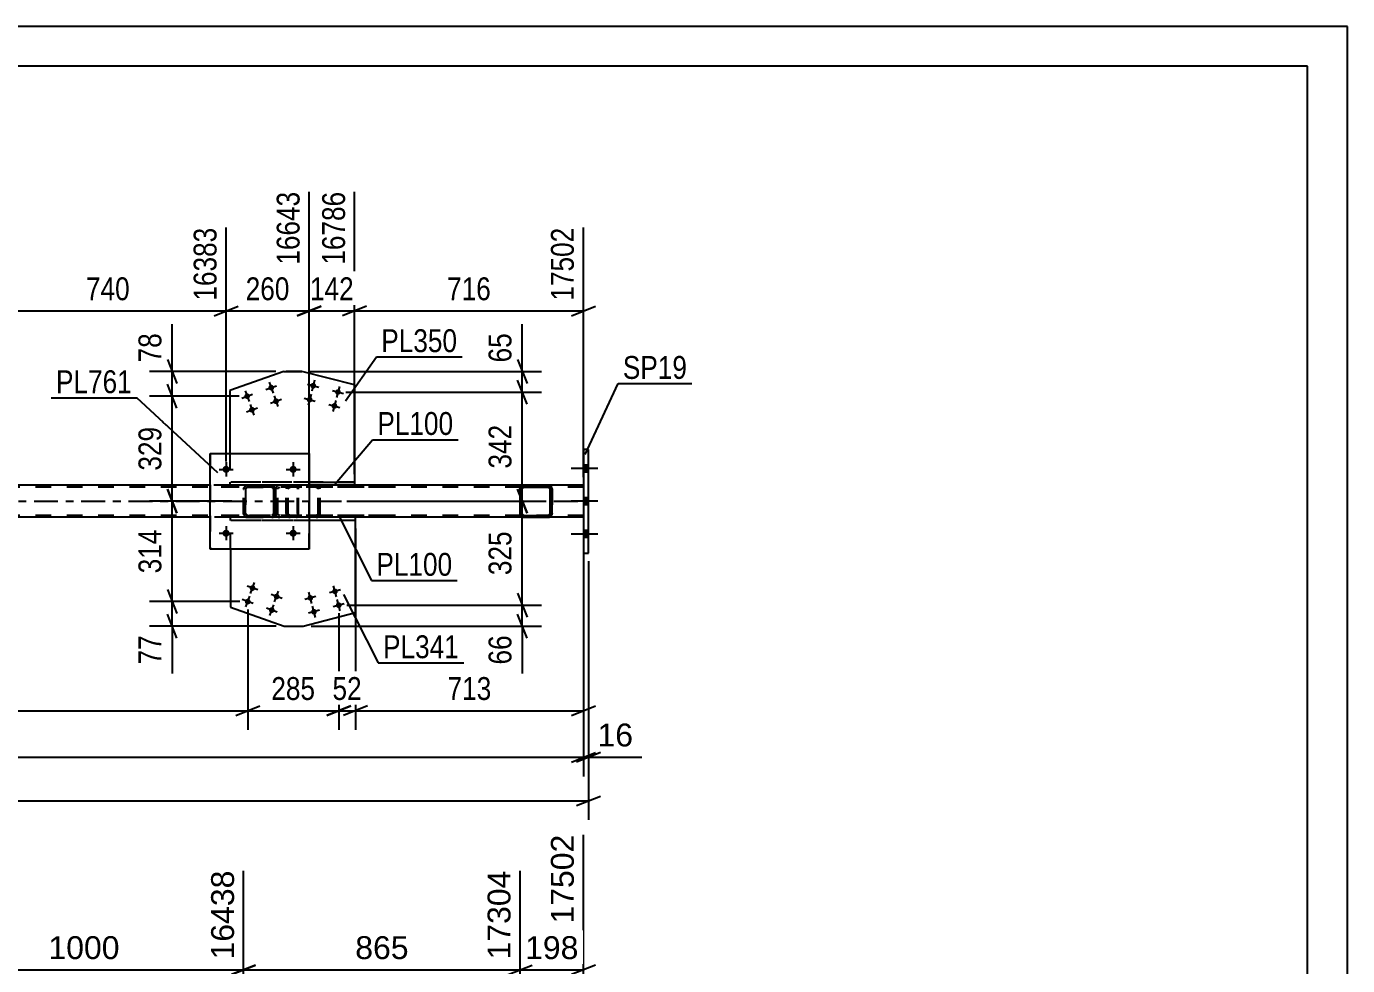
# Model space of a CAD drawing. Header units: millimetres. Extents: x -57 to 784, y -419 to 175.
# Drawn here: x 618.8 to 784.3, y 57.1 to 174.7 of the extents above; entities that cross this region are included whole.
import ezdxf

# ---------------------------------------------------------------- set-up
doc = ezdxf.new("R2010")
doc.units = ezdxf.units.MM
doc.linetypes.add('DXK_LINE_DOT2', pattern=[3.9198, 1.9599, -1.9599])
doc.linetypes.add('DXK_LINE_DOT3', pattern=[5.9187, 2.979, -0.9799, 0.9799, -0.9799])
doc.styles.add('Arial', font='ARIAL.TTF', dxfattribs={"height": 0.2})
doc.styles.add('Arial Narrow', font='ARIALN.TTF', dxfattribs={"height": 0.2})

# ---------------------------------------------------------------- blocks, each defined once
blk = doc.blocks.new('Unknown-122571493-1113')
at = {"color": 5, "linetype": 'Continuous'}
for p, q in [((784.26, 174.68), (-56.74, 174.68)), ((784.26, -419.32), (784.26, 174.68)), ((779.26, 169.68), (-51.74, 169.68)), ((779.26, -414.32), (779.26, 169.68))]:
    blk.add_line(p, q, dxfattribs=at)
blk = doc.blocks.new('Part-122571493-1581 - 1230')
at = {"color": 2, "linetype": 'Continuous'}
for p, q in [((680.64, 116.73), (680.67, 116.91)), ((680.68, 116.91), (680.64, 116.73)), ((680.64, 113.69), (680.64, 116.73)), ((680.64, 116.73), (680.64, 116.73)), ((680.64, 113.69), (680.64, 116.73)), ((680.88, 116.73), (680.9, 116.82)), ((680.88, 113.69), (680.88, 116.73)), ((680.9, 116.82), (680.95, 116.9)), ((680.93, 117.17), (681.12, 117.21)), ((681.12, 117.21), (680.94, 117.17)), ((680.95, 116.9), (681.03, 116.95)), ((681.03, 116.95), (681.12, 116.97)), ((681.12, 117.21), (684.16, 117.21)), ((681.12, 117.21), (681.12, 117.21)), ((681.12, 117.21), (684.16, 117.21)), ((681.12, 116.97), (684.16, 116.97)), ((684.16, 117.21), (684.16, 117.21)), ((684.16, 117.21), (684.16, 117.21)), ((684.34, 117.17), (684.16, 117.21)), ((684.16, 116.97), (684.25, 116.95)), ((684.25, 116.95), (684.33, 116.9)), ((684.33, 116.9), (684.25, 116.95)), ((684.33, 116.9), (684.38, 116.82)), ((684.38, 116.82), (684.33, 116.9)), ((684.38, 116.82), (684.4, 116.73)), ((684.4, 116.73), (684.38, 116.82)), ((684.4, 113.69), (684.4, 116.73)), ((684.4, 116.73), (684.4, 116.73)), ((684.64, 116.73), (684.6, 116.91)), ((684.64, 113.69), (684.64, 116.73)), ((680.64, 113.69), (680.64, 113.69)), ((680.67, 113.5), (680.64, 113.69)), ((680.64, 113.69), (680.68, 113.5)), ((680.9, 113.6), (680.88, 113.69)), ((680.95, 113.52), (680.9, 113.6)), ((680.93, 113.24), (680.94, 113.24)), ((680.94, 113.24), (680.93, 113.24)), ((680.94, 113.24), (681.12, 113.21)), ((681.03, 113.47), (680.95, 113.52)), ((681.12, 113.45), (681.03, 113.47)), ((681.12, 113.45), (684.16, 113.45)), ((681.12, 113.45), (684.16, 113.45)), ((681.12, 113.21), (684.16, 113.21)), ((684.25, 113.47), (684.16, 113.45)), ((684.16, 113.45), (684.25, 113.47)), ((684.16, 113.45), (684.16, 113.45)), ((684.16, 113.21), (684.34, 113.24)), ((684.33, 113.52), (684.25, 113.47)), ((684.25, 113.47), (684.33, 113.52)), ((684.38, 113.6), (684.33, 113.52)), ((684.33, 113.52), (684.38, 113.6)), ((684.4, 113.69), (684.38, 113.6)), ((684.39, 113.68), (684.38, 113.6)), ((684.4, 113.69), (684.4, 113.69)), ((684.6, 113.5), (684.64, 113.69))]:
    blk.add_line(p, q, dxfattribs=at)
at = {"color": 7, "linetype": 'DXK_LINE_DOT2'}
for p, q in [((680.89, 116.82), (680.88, 116.73)), ((680.88, 116.73), (680.88, 116.73)), ((680.88, 113.69), (680.88, 116.73)), ((680.95, 116.9), (680.89, 116.82)), ((681.02, 116.95), (680.95, 116.9)), ((681.12, 116.97), (681.02, 116.95)), ((681.12, 116.97), (681.12, 116.97)), ((684.16, 116.97), (681.12, 116.97)), ((684.16, 117.21), (684.34, 117.17)), ((684.16, 116.97), (684.16, 116.97)), ((684.16, 116.97), (684.16, 116.97)), ((684.25, 116.95), (684.25, 116.95)), ((684.4, 116.73), (684.4, 113.69)), ((684.6, 116.91), (684.64, 116.73)), ((684.64, 116.73), (684.64, 116.73)), ((684.64, 116.73), (684.64, 113.69)), ((680.64, 113.69), (680.64, 113.69)), ((680.88, 113.69), (680.88, 113.69)), ((680.88, 113.69), (680.89, 113.6)), ((680.89, 113.6), (680.95, 113.52)), ((681.12, 113.21), (680.94, 113.24)), ((680.95, 113.52), (681.02, 113.47)), ((681.02, 113.47), (681.03, 113.47)), ((681.12, 113.45), (681.12, 113.45)), ((681.12, 113.21), (681.12, 113.21)), ((681.12, 113.21), (684.16, 113.21)), ((684.34, 113.24), (684.16, 113.21)), ((684.16, 113.21), (684.16, 113.21)), ((684.4, 113.69), (684.39, 113.68)), ((684.64, 113.69), (684.6, 113.5)), ((684.64, 113.69), (684.64, 113.69))]:
    blk.add_line(p, q, dxfattribs=at)
at = {"color": 2, "linetype": 'Continuous'}
for centre, start, end in [((681.12, 116.73), 112.5006, 157.5006), ((681.12, 116.73), 112.5006, 157.5006), ((684.16, 116.73), 22.5006, 67.5006), ((681.12, 113.69), 202.5006, 247.5006), ((681.12, 113.69), 202.5006, 247.5006), ((684.16, 113.69), 292.5006, 337.5006)]:
    blk.add_arc(centre, 0.48, start, end, dxfattribs=at)
at = {"color": 7, "linetype": 'DXK_LINE_DOT2'}
for centre, start, end in [((684.16, 116.73), 22.5006, 67.5006), ((684.16, 113.69), 292.5006, 337.5006)]:
    blk.add_arc(centre, 0.48, start, end, dxfattribs=at)
blk = doc.blocks.new('Part-122571493-1327 - 1230')
at = {"color": 7, "linetype": 'DXK_LINE_DOT2'}
for p, q in [((651.4, 116.91), (651.36, 116.73)), ((651.36, 113.69), (651.36, 116.73)), ((651.61, 116.73), (651.63, 116.82)), ((651.61, 113.69), (651.61, 116.73)), ((651.63, 116.82), (651.69, 116.9)), ((651.87, 117.21), (651.67, 117.17)), ((651.69, 116.9), (651.77, 116.95)), ((651.77, 116.95), (651.87, 116.97)), ((663.64, 117.21), (651.87, 117.21)), ((663.64, 116.97), (651.87, 116.97)), ((655.3, 117.17), (655.1, 117.21)), ((655.1, 116.97), (655.2, 116.95)), ((655.2, 116.95), (655.28, 116.9)), ((655.28, 116.9), (655.34, 116.82)), ((655.34, 116.82), (655.36, 116.73)), ((655.36, 113.69), (655.36, 116.73)), ((655.61, 116.73), (655.58, 116.91)), ((655.61, 113.69), (655.61, 116.73)), ((651.36, 113.69), (651.4, 113.5)), ((651.63, 113.6), (651.61, 113.69)), ((651.69, 113.52), (651.63, 113.6)), ((651.67, 113.24), (651.87, 113.21)), ((651.77, 113.47), (651.69, 113.52)), ((651.87, 113.45), (651.77, 113.47)), ((663.64, 113.45), (651.87, 113.45)), ((663.64, 113.21), (651.87, 113.21)), ((655.2, 113.47), (655.1, 113.45)), ((655.1, 113.21), (655.3, 113.24)), ((655.28, 113.52), (655.2, 113.47)), ((655.34, 113.6), (655.28, 113.52)), ((655.36, 113.69), (655.34, 113.6)), ((655.58, 113.5), (655.61, 113.69))]:
    blk.add_line(p, q, dxfattribs=at)
for centre, start, end in [((651.85, 116.71), 110.7583, 155.68), ((655.12, 116.71), 24.32, 69.2417), ((651.85, 113.71), 204.32, 249.2417), ((655.12, 113.71), 290.7583, 335.68)]:
    blk.add_arc(centre, 0.496, start, end, dxfattribs=at)
blk = doc.blocks.new('Part-122571493-1321 - 1230')
at = {"color": 7, "linetype": 'DXK_LINE_DOT2'}
for p, q in [((652.63, 117.21), (643.23, 117.21)), ((652.63, 116.97), (643.23, 116.97)), ((650.08, 116.91), (650.04, 116.73)), ((650.04, 113.69), (650.04, 116.73)), ((650.29, 116.73), (650.31, 116.82)), ((650.29, 113.69), (650.29, 116.73)), ((650.31, 116.82), (650.37, 116.9)), ((650.54, 117.21), (650.35, 117.17)), ((650.37, 116.9), (650.45, 116.95)), ((650.45, 116.95), (650.54, 116.97)), ((651.36, 116.97), (651.36, 117.21)), ((652.74, 117.17), (652.63, 117.21)), ((652.63, 116.97), (652.69, 116.95)), ((652.69, 116.95), (652.73, 116.9)), ((652.73, 116.9), (652.76, 116.82)), ((652.83, 117.07), (652.74, 117.17)), ((652.76, 116.82), (652.77, 116.73)), ((652.77, 113.69), (652.77, 116.73)), ((652.88, 116.91), (652.83, 117.07)), ((652.91, 116.73), (652.88, 116.91)), ((652.91, 113.69), (652.91, 116.73)), ((652.63, 113.45), (643.23, 113.45)), ((652.63, 113.21), (643.23, 113.21)), ((650.04, 113.69), (650.08, 113.5)), ((650.31, 113.6), (650.29, 113.69)), ((650.37, 113.52), (650.31, 113.6)), ((650.35, 113.24), (650.54, 113.21)), ((650.45, 113.47), (650.37, 113.52)), ((650.54, 113.45), (650.45, 113.47)), ((651.36, 113.21), (651.36, 113.45)), ((652.69, 113.47), (652.63, 113.45)), ((652.63, 113.21), (652.74, 113.24)), ((652.73, 113.52), (652.69, 113.47)), ((652.76, 113.6), (652.73, 113.52)), ((652.74, 113.24), (652.83, 113.35)), ((652.77, 113.69), (652.76, 113.6)), ((652.83, 113.35), (652.88, 113.5)), ((652.88, 113.5), (652.91, 113.69))]:
    blk.add_line(p, q, dxfattribs=at)
for centre, start, end in [((650.53, 116.71), 111.1941, 156.1506), ((650.53, 113.7), 203.8494, 248.8059)]:
    blk.add_arc(centre, 0.492, start, end, dxfattribs=at)
blk = doc.blocks.new('Part-122571493-1315 - 1230')
at = {"color": 2, "linetype": 'Continuous'}
for p, q in [((689.21, 121.71), (688.57, 121.71)), ((688.57, 121.71), (688.57, 108.71)), ((689.21, 108.71), (689.21, 121.71)), ((688.57, 108.71), (689.21, 108.71))]:
    blk.add_line(p, q, dxfattribs=at)
blk = doc.blocks.new('Bolt-122571493-1252 - 1230')
at = {"linetype": 'Continuous'}
for points in [[(655.08, 129.59, -1), (654.38, 129.77, -1)], [(658.18, 128.8, -1), (657.49, 128.98, -1)], [(654.64, 127.85, -1), (653.94, 128.02, -1)], [(657.74, 127.06, -1), (657.04, 127.24, -1)]]:
    blk.add_hatch(color=1, dxfattribs=at).paths.add_polyline_path(points)
at = {"color": 1, "linetype": 'Continuous'}
for p, q in [((654.03, 129.86), (655.43, 129.5)), ((654.91, 130.38), (654.56, 128.98)), ((657.14, 129.07), (658.53, 128.72)), ((658.01, 129.59), (657.66, 128.19)), ((653.59, 128.11), (654.99, 127.76)), ((654.47, 128.63), (654.11, 127.24)), ((657.57, 127.85), (657.21, 126.45)), ((656.69, 127.32), (658.09, 126.97))]:
    blk.add_line(p, q, dxfattribs=at)
blk = doc.blocks.new('Bolt-122571493-1253 - 1230')
at = {"linetype": 'Continuous'}
for points in [[(649.82, 129.56, -1), (649.14, 129.32, -1)], [(646.8, 128.49, -1), (646.13, 128.25, -1)], [(650.42, 127.86, -1), (649.74, 127.62, -1)], [(647.41, 126.79, -1), (646.73, 126.55, -1)]]:
    blk.add_hatch(color=1, dxfattribs=at).paths.add_polyline_path(points)
at = {"color": 1, "linetype": 'Continuous'}
for p, q in [((646.22, 129.05), (646.71, 127.69)), ((648.8, 129.2), (650.16, 129.68)), ((649.24, 130.11), (649.72, 128.76)), ((645.79, 128.13), (647.14, 128.61)), ((649.4, 127.5), (650.76, 127.98)), ((649.84, 128.42), (650.32, 127.06)), ((646.39, 126.43), (647.74, 126.91)), ((646.83, 127.35), (647.31, 125.99))]:
    blk.add_line(p, q, dxfattribs=at)
blk = doc.blocks.new('Bolt-122571493-1254 - 1230')
at = {"linetype": 'Continuous'}
for points in [[(643.39, 119.21), (643.39, 119.3), (643.42, 119.39), (643.47, 119.47), (643.53, 119.53), (643.61, 119.59), (643.69, 119.63), (643.78, 119.65), (643.87, 119.65), (643.96, 119.63), (644.05, 119.59), (644.12, 119.53), (644.18, 119.47), (644.23, 119.39), (644.26, 119.3), (644.27, 119.21), (644.26, 119.12), (644.23, 119.03), (644.18, 118.95), (644.12, 118.88), (644.05, 118.83), (643.96, 118.79), (643.87, 118.77), (643.78, 118.77), (643.69, 118.79), (643.61, 118.83), (643.53, 118.88), (643.47, 118.95), (643.42, 119.03), (643.39, 119.12)], [(651.79, 119.21), (651.79, 119.3), (651.82, 119.39), (651.87, 119.47), (651.93, 119.53), (652.01, 119.59), (652.09, 119.63), (652.18, 119.65), (652.27, 119.65), (652.36, 119.63), (652.45, 119.59), (652.52, 119.53), (652.58, 119.47), (652.63, 119.39), (652.66, 119.3), (652.67, 119.21), (652.66, 119.12), (652.63, 119.03), (652.58, 118.95), (652.52, 118.88), (652.45, 118.83), (652.36, 118.79), (652.27, 118.77), (652.18, 118.77), (652.09, 118.79), (652.01, 118.83), (651.93, 118.88), (651.87, 118.95), (651.82, 119.03), (651.79, 119.12)]]:
    blk.add_hatch(color=1, dxfattribs=at).paths.add_polyline_path(points)
at = {"color": 1, "linetype": 'Continuous'}
for p, q in [((642.95, 119.21), (644.71, 119.21)), ((643.83, 120.09), (643.83, 118.33)), ((651.35, 119.21), (653.11, 119.21)), ((652.23, 120.09), (652.23, 118.33))]:
    blk.add_line(p, q, dxfattribs=at)
blk = doc.blocks.new('Bolt-122571493-1255 - 1230')
at = {"linetype": 'Continuous'}
for points in [[(643.39, 111.21), (643.39, 111.3), (643.42, 111.39), (643.47, 111.47), (643.53, 111.53), (643.61, 111.59), (643.69, 111.63), (643.78, 111.65), (643.87, 111.65), (643.96, 111.63), (644.05, 111.59), (644.12, 111.53), (644.18, 111.47), (644.23, 111.39), (644.26, 111.3), (644.27, 111.21), (644.26, 111.12), (644.23, 111.03), (644.18, 110.95), (644.12, 110.88), (644.05, 110.83), (643.96, 110.79), (643.87, 110.77), (643.78, 110.77), (643.69, 110.79), (643.61, 110.83), (643.53, 110.88), (643.47, 110.95), (643.42, 111.03), (643.39, 111.12)], [(651.79, 111.21), (651.79, 111.3), (651.82, 111.39), (651.87, 111.47), (651.93, 111.53), (652.01, 111.59), (652.09, 111.63), (652.18, 111.65), (652.27, 111.65), (652.36, 111.63), (652.45, 111.59), (652.52, 111.53), (652.58, 111.47), (652.63, 111.39), (652.66, 111.3), (652.67, 111.21), (652.66, 111.12), (652.63, 111.03), (652.58, 110.95), (652.52, 110.88), (652.45, 110.83), (652.36, 110.79), (652.27, 110.77), (652.18, 110.77), (652.09, 110.79), (652.01, 110.83), (651.93, 110.88), (651.87, 110.95), (651.82, 111.03), (651.79, 111.12)]]:
    blk.add_hatch(color=1, dxfattribs=at).paths.add_polyline_path(points)
at = {"color": 1, "linetype": 'Continuous'}
for p, q in [((642.95, 111.21), (644.71, 111.21)), ((643.83, 112.09), (643.83, 110.33)), ((651.35, 111.21), (653.11, 111.21)), ((652.23, 112.09), (652.23, 110.33))]:
    blk.add_line(p, q, dxfattribs=at)
blk = doc.blocks.new('Part-122571493-1390 - 1230')
at = {"color": 7, "linetype": 'DXK_LINE_DOT2'}
for p, q in [((644.37, 112.81), (644.37, 113.21)), ((654.23, 113.21), (644.37, 113.21)), ((654.23, 112.81), (644.37, 112.81))]:
    blk.add_line(p, q, dxfattribs=at)
at = {"color": 2, "linetype": 'Continuous'}
for p, q in [((660.03, 113.21), (654.23, 113.21)), ((660.03, 112.81), (654.23, 112.81)), ((660.03, 112.81), (660.03, 113.21))]:
    blk.add_line(p, q, dxfattribs=at)
blk = doc.blocks.new('Bolt-122571493-1284 - 1230')
at = {"linetype": 'Continuous'}
for points in [[(689.21, 118.87), (689.21, 119.75), (688.57, 119.75), (688.57, 118.87)], [(689.21, 118.87), (689.21, 119.75), (688.57, 119.75), (688.57, 118.87)], [(689.21, 118.87), (689.21, 119.75), (688.57, 119.75), (688.57, 118.87)], [(689.21, 114.77), (689.21, 115.65), (688.57, 115.65), (688.57, 114.77)], [(689.21, 114.77), (689.21, 115.65), (688.57, 115.65), (688.57, 114.77)], [(689.21, 110.67), (689.21, 111.55), (688.57, 111.55), (688.57, 110.67)], [(689.21, 110.67), (689.21, 111.55), (688.57, 111.55), (688.57, 110.67)], [(689.21, 110.67), (689.21, 111.55), (688.57, 111.55), (688.57, 110.67)]]:
    blk.add_hatch(color=1, dxfattribs=at).paths.add_polyline_path(points)
at = {"color": 1, "linetype": 'Continuous'}
for p, q in [((690.37, 119.31), (687.05, 119.31)), ((690.37, 119.31), (687.05, 119.31)), ((690.37, 119.31), (687.05, 119.31)), ((689.21, 119.75), (688.57, 119.75)), ((689.21, 119.75), (688.57, 119.75)), ((689.21, 119.75), (688.57, 119.75)), ((689.21, 118.87), (688.57, 118.87)), ((689.21, 118.87), (688.57, 118.87)), ((689.21, 118.87), (688.57, 118.87)), ((690.37, 115.21), (687.05, 115.21)), ((690.37, 115.21), (687.05, 115.21)), ((689.21, 115.65), (688.57, 115.65)), ((689.21, 115.65), (688.57, 115.65)), ((689.21, 114.77), (688.57, 114.77)), ((689.21, 114.77), (688.57, 114.77)), ((690.37, 111.11), (687.05, 111.11)), ((690.37, 111.11), (687.05, 111.11)), ((690.37, 111.11), (687.05, 111.11)), ((689.21, 111.55), (688.57, 111.55)), ((689.21, 111.55), (688.57, 111.55)), ((689.21, 111.55), (688.57, 111.55)), ((689.21, 110.67), (688.57, 110.67)), ((689.21, 110.67), (688.57, 110.67)), ((689.21, 110.67), (688.57, 110.67))]:
    blk.add_line(p, q, dxfattribs=at)
blk = doc.blocks.new('Part-122571493-1344 - 1230')
at = {"color": 2, "linetype": 'Continuous'}
for p, q in [((651.05, 131.48), (644.3, 129.08)), ((651.05, 131.48), (653.33, 131.48)), ((659.92, 129.81), (653.33, 131.48)), ((644.3, 129.08), (644.3, 121.21)), ((659.92, 129.81), (659.92, 117.61))]:
    blk.add_line(p, q, dxfattribs=at)
at = {"color": 7, "linetype": 'DXK_LINE_DOT2'}
for p, q in [((653.33, 131.48), (651.05, 131.48)), ((644.3, 121.21), (644.3, 117.61)), ((659.92, 117.61), (644.3, 117.61))]:
    blk.add_line(p, q, dxfattribs=at)
blk = doc.blocks.new('Part-122571493-1359 - 1230')
at = {"color": 7, "linetype": 'DXK_LINE_DOT2'}
for p, q in [((644.3, 117.61), (644.3, 117.21)), ((654.23, 117.61), (644.3, 117.61)), ((654.23, 117.21), (644.3, 117.21))]:
    blk.add_line(p, q, dxfattribs=at)
at = {"color": 2, "linetype": 'Continuous'}
for p, q in [((654.23, 117.61), (659.92, 117.61)), ((659.92, 117.61), (659.92, 117.21)), ((659.92, 117.21), (654.23, 117.21))]:
    blk.add_line(p, q, dxfattribs=at)
blk = doc.blocks.new('Part-122571493-1375 - 1230')
at = {"color": 7, "linetype": 'DXK_LINE_DOT2'}
for p in [(660.03, 112.81), (644.37, 109.21)]:
    blk.add_line(p, (644.37, 112.81), dxfattribs=at)
at = {"color": 2, "linetype": 'Continuous'}
for p, q in [((660.03, 101.3), (660.03, 112.81)), ((644.37, 109.21), (644.37, 101.94)), ((644.37, 101.94), (651.09, 99.56)), ((653.46, 99.56), (660.03, 101.3)), ((651.09, 99.56), (653.46, 99.56))]:
    blk.add_line(p, q, dxfattribs=at)
blk = doc.blocks.new('Bolt-122571493-1391 - 1230')
at = {"linetype": 'Continuous'}
for points in [[(657.12, 103.84, -1), (657.81, 104.02, -1)], [(654.03, 103.02, -1), (654.72, 103.2, -1)], [(654.49, 101.28, -1), (655.18, 101.46, -1)], [(657.58, 102.1, -1), (658.28, 102.29, -1)]]:
    blk.add_hatch(color=1, dxfattribs=at).paths.add_polyline_path(points)
at = {"color": 1, "linetype": 'Continuous'}
for p, q in [((657.65, 103.24), (657.28, 104.63)), ((655.07, 103.3), (653.68, 102.93)), ((654.56, 102.41), (654.19, 103.81)), ((658.16, 104.12), (656.77, 103.75)), ((658.11, 101.5), (657.74, 102.89)), ((655.53, 101.56), (654.14, 101.19)), ((655.02, 100.67), (654.65, 102.07)), ((658.62, 102.38), (657.23, 102.01))]:
    blk.add_line(p, q, dxfattribs=at)
blk = doc.blocks.new('Part-122571493-1517 - 1230')
at = {"color": 2, "linetype": 'Continuous'}
for p, q in [((641.83, 109.21), (641.83, 121.21)), ((641.83, 121.21), (641.83, 121.21)), ((641.83, 121.21), (654.23, 121.21)), ((654.23, 121.21), (654.23, 109.21)), ((641.83, 109.21), (641.83, 109.21)), ((654.23, 109.21), (641.83, 109.21))]:
    blk.add_line(p, q, dxfattribs=at)
at = {"color": 7, "linetype": 'DXK_LINE_DOT2'}
for p, q in [((641.83, 121.21), (641.83, 109.21)), ((641.83, 121.21), (641.83, 121.21)), ((654.23, 109.21), (654.23, 121.21)), ((641.83, 109.21), (641.83, 109.21))]:
    blk.add_line(p, q, dxfattribs=at)
blk = doc.blocks.new('Part-122571493-1518 - 1230')
at = {"color": 7, "linetype": 'DXK_LINE_DOT2'}
for p, q in [((646.02, 116.73), (646.06, 116.91)), ((646.02, 116.73), (646.03, 116.73)), ((646.02, 113.69), (646.02, 116.73)), ((646.06, 116.91), (646.03, 116.73)), ((646.03, 113.69), (646.03, 116.73)), ((646.28, 116.82), (646.26, 116.73)), ((646.27, 116.73), (646.26, 116.73)), ((646.26, 116.73), (646.26, 113.69)), ((646.27, 116.73), (646.28, 116.82)), ((646.27, 113.69), (646.27, 116.73)), ((646.28, 116.82), (646.34, 116.9)), ((646.33, 116.9), (646.28, 116.82)), ((646.32, 117.17), (646.5, 117.21)), ((646.51, 117.21), (646.32, 117.17)), ((646.41, 116.95), (646.33, 116.9)), ((646.34, 116.9), (646.41, 116.95)), ((646.41, 116.95), (646.51, 116.97)), ((646.5, 116.97), (646.41, 116.95)), ((646.51, 117.21), (646.5, 117.21)), ((646.5, 117.21), (649.54, 117.21)), ((646.5, 116.97), (646.51, 116.97)), ((649.54, 116.97), (646.5, 116.97)), ((646.51, 117.21), (649.55, 117.21)), ((646.51, 116.97), (649.55, 116.97)), ((649.54, 117.21), (649.55, 117.21)), ((649.54, 117.21), (649.72, 117.17)), ((649.55, 116.97), (649.54, 116.97)), ((649.63, 116.95), (649.54, 116.97)), ((649.73, 117.17), (649.55, 117.21)), ((649.55, 116.97), (649.64, 116.95)), ((649.63, 116.95), (649.64, 116.95)), ((649.71, 116.9), (649.63, 116.95)), ((649.64, 116.95), (649.71, 116.9)), ((649.71, 116.9), (649.77, 116.82)), ((649.76, 116.82), (649.71, 116.9)), ((649.78, 116.73), (649.76, 116.82)), ((649.77, 116.82), (649.79, 116.73)), ((649.79, 116.73), (649.78, 116.73)), ((649.78, 116.73), (649.78, 113.69)), ((649.79, 113.69), (649.79, 116.73)), ((649.98, 116.91), (650.02, 116.73)), ((650.03, 116.73), (649.99, 116.91)), ((650.03, 116.73), (650.02, 116.73)), ((650.02, 116.73), (650.02, 113.69)), ((650.03, 113.69), (650.03, 116.73)), ((646.03, 113.69), (646.02, 113.69)), ((646.06, 113.5), (646.02, 113.69)), ((646.03, 113.69), (646.06, 113.5)), ((646.26, 113.69), (646.27, 113.69)), ((646.26, 113.69), (646.28, 113.6)), ((646.28, 113.6), (646.27, 113.69)), ((646.34, 113.52), (646.28, 113.6)), ((646.28, 113.6), (646.33, 113.52)), ((646.32, 113.24), (646.32, 113.24)), ((646.5, 113.21), (646.32, 113.24)), ((646.32, 113.24), (646.51, 113.21)), ((646.33, 113.52), (646.41, 113.47)), ((646.41, 113.47), (646.34, 113.52)), ((646.51, 113.45), (646.41, 113.47)), ((646.41, 113.47), (646.5, 113.45)), ((646.51, 113.45), (646.5, 113.45)), ((646.5, 113.45), (649.54, 113.45)), ((646.51, 113.21), (646.5, 113.21)), ((646.5, 113.21), (649.54, 113.21)), ((646.51, 113.45), (649.55, 113.45)), ((646.51, 113.21), (649.55, 113.21)), ((649.54, 113.45), (649.63, 113.47)), ((649.54, 113.45), (649.55, 113.45)), ((649.72, 113.24), (649.54, 113.21)), ((649.54, 113.21), (649.55, 113.21)), ((649.64, 113.47), (649.55, 113.45)), ((649.55, 113.21), (649.73, 113.24)), ((649.63, 113.47), (649.71, 113.52)), ((649.71, 113.52), (649.64, 113.47)), ((649.77, 113.6), (649.71, 113.52)), ((649.71, 113.52), (649.76, 113.6)), ((649.76, 113.6), (649.78, 113.69)), ((649.79, 113.69), (649.77, 113.6)), ((649.78, 113.69), (649.79, 113.69)), ((650.02, 113.69), (649.98, 113.5)), ((649.99, 113.5), (650.03, 113.69)), ((650.02, 113.69), (650.03, 113.69))]:
    blk.add_line(p, q, dxfattribs=at)
at = {"color": 7, "linetype": 'DXK_LINE_DOT3'}
blk.add_line((648.03, 115.21), (648.02, 115.21), dxfattribs=at)
at = {"color": 7, "linetype": 'DXK_LINE_DOT2'}
for centre, start, end in [((646.5, 116.73), 112.5, 157.5), ((646.51, 116.73), 112.5, 157.5), ((649.54, 116.73), 22.5, 67.5), ((649.55, 116.73), 22.5, 67.5), ((646.5, 113.69), 202.5, 247.5), ((646.51, 113.69), 202.5, 247.5), ((649.54, 113.69), 292.5, 337.5), ((649.55, 113.69), 292.5, 337.5)]:
    blk.add_arc(centre, 0.48, start, end, dxfattribs=at)
blk = doc.blocks.new('Part-122571493-1578 - 1230')
at = {"color": 7, "linetype": 'DXK_LINE_DOT2'}
for p, q in [((688.57, 116.97), (33.83, 116.97)), ((659.92, 117.21), (641.83, 117.21)), ((688.57, 117.21), (688.57, 113.21)), ((688.57, 113.45), (33.83, 113.45)), ((660.03, 113.21), (641.83, 113.21)), ((684.17, 113.21), (681.12, 113.21))]:
    blk.add_line(p, q, dxfattribs=at)
at = {"color": 2, "linetype": 'Continuous'}
for p, q in [((641.83, 117.21), (614.23, 117.21)), ((688.57, 117.21), (659.92, 117.21)), ((641.83, 113.21), (614.23, 113.21)), ((681.12, 113.21), (660.03, 113.21)), ((688.57, 113.21), (684.17, 113.21))]:
    blk.add_line(p, q, dxfattribs=at)
at = {"color": 7, "linetype": 'DXK_LINE_DOT3'}
blk.add_line((33.83, 115.21), (688.57, 115.21), dxfattribs=at)
blk = doc.blocks.new('Bolt-122571493-1583 - 1230')
at = {"linetype": 'Continuous'}
for points in [[(646.8, 104.47, -1), (647.48, 104.23, -1)], [(646.2, 102.77, -1), (646.88, 102.53, -1)], [(649.82, 103.4, -1), (650.49, 103.16, -1)], [(649.21, 101.7, -1), (649.89, 101.46, -1)]]:
    blk.add_hatch(color=1, dxfattribs=at).paths.add_polyline_path(points)
at = {"color": 1, "linetype": 'Continuous'}
for p, q in [((647.82, 104.11), (646.46, 104.59)), ((646.9, 103.67), (647.38, 105.03)), ((647.22, 102.41), (645.86, 102.9)), ((646.3, 101.98), (646.78, 103.33)), ((650.83, 103.04), (649.48, 103.52)), ((649.91, 102.6), (650.4, 103.96)), ((650.23, 101.34), (648.87, 101.83)), ((649.31, 100.91), (649.79, 102.26))]:
    blk.add_line(p, q, dxfattribs=at)
blk = doc.blocks.new('StraightDimension-122571493-17797 - 2452')
at = {"color": 7, "linetype": 'Continuous'}
for p, q in [((688.57, 3), (688.57, 73.45)), ((680.64, 16.17), (680.64, 68.95)), ((679.14, 55.93), (682.14, 57.13)), ((680.64, 56.53), (688.57, 56.53)), ((690.07, 57.13), (687.07, 55.93))]:
    blk.add_line(p, q, dxfattribs=at)
at = {"color": 0}
blk.add_wipeout([(688.54, 57.28), (688.54, 61.48), (680.67, 61.48), (680.67, 57.28)], dxfattribs=at)
at = {"color": 3, "style": 'Arial'}
blk.add_text('198', height=2.865, dxfattribs=at).set_placement((681.27, 57.88))
at = {"color": 0, "linetype": 'Continuous'}
blk.add_wipeout([(687.97, 74.05), (683.77, 74.05), (683.77, 61.73), (687.97, 61.73)], dxfattribs=at)
at = {"color": 3, "linetype": 'Continuous', "style": 'Arial'}
blk.add_text('17502', height=2.865, rotation=90.0002, dxfattribs=at).set_placement((687.37, 62.33))
blk = doc.blocks.new('StraightDimension-122571493-17799 - 2452')
at = {"color": 7, "linetype": 'Continuous'}
for p, q in [((606.02, 16.31), (606.02, 68.95)), ((646.02, 15.16), (646.02, 68.95)), ((607.52, 57.13), (604.52, 55.93)), ((606.02, 56.53), (646.02, 56.53)), ((644.52, 55.93), (647.52, 57.13))]:
    blk.add_line(p, q, dxfattribs=at)
at = {"color": 0, "linetype": 'Continuous'}
blk.add_wipeout([(645.42, 69.55), (641.22, 69.55), (641.22, 57.23), (645.42, 57.23)], dxfattribs=at)
at = {"color": 0}
blk.add_wipeout([(631.07, 57.28), (631.07, 61.48), (620.98, 61.48), (620.98, 57.28)], dxfattribs=at)
at = {"color": 3, "linetype": 'Continuous', "style": 'Arial'}
blk.add_text('16438', height=2.865, rotation=90.0002, dxfattribs=at).set_placement((644.82, 57.83))
at = {"color": 3, "style": 'Arial'}
blk.add_text('1000', height=2.865, dxfattribs=at).set_placement((621.58, 57.88))
blk = doc.blocks.new('StraightDimension-122571493-17798 - 2452')
at = {"color": 7, "linetype": 'Continuous'}
for p, q in [((646.02, 15.16), (646.02, 68.95)), ((680.64, 16.17), (680.64, 68.95)), ((647.52, 57.13), (644.52, 55.93)), ((646.02, 56.53), (680.64, 56.53)), ((679.14, 55.93), (682.14, 57.13))]:
    blk.add_line(p, q, dxfattribs=at)
at = {"color": 0, "linetype": 'Continuous'}
blk.add_wipeout([(680.04, 69.55), (675.84, 69.55), (675.84, 57.23), (680.04, 57.23)], dxfattribs=at)
at = {"color": 0}
blk.add_wipeout([(667.27, 57.28), (667.27, 61.48), (659.4, 61.48), (659.4, 57.28)], dxfattribs=at)
at = {"color": 3, "linetype": 'Continuous', "style": 'Arial'}
blk.add_text('17304', height=2.865, rotation=90.0002, dxfattribs=at).set_placement((679.44, 57.83))
at = {"color": 3, "style": 'Arial'}
blk.add_text('865', height=2.865, dxfattribs=at).set_placement((660, 57.88))
blk = doc.blocks.new('StraightDimension-122571493-24759 - 1230')
at = {"color": 7, "linetype": 'Continuous'}
for p, q in [((660.03, 111.81), (660.03, 86.58)), ((688.57, 112.21), (688.57, 86.58)), ((661.53, 89.58), (658.53, 88.38)), ((687.07, 88.38), (690.07, 89.58)), ((660.03, 88.98), (688.57, 88.98))]:
    blk.add_line(p, q, dxfattribs=at)
at = {"color": 0}
blk.add_wipeout([(677.64, 89.73), (677.64, 93.93), (670.96, 93.93), (670.96, 89.73)], dxfattribs=at)
at = {"color": 3, "style": 'Arial Narrow'}
blk.add_text('713', height=2.863, dxfattribs=at).set_placement((671.56, 90.33))
blk = doc.blocks.new('StraightDimension-122571493-24761 - 1230')
at = {"color": 7, "linetype": 'Continuous'}
for p, q in [((646.54, 101.65), (646.54, 86.58)), ((657.93, 101.19), (657.93, 86.58)), ((645.04, 88.38), (648.04, 89.58)), ((659.43, 89.58), (656.43, 88.38)), ((646.54, 88.98), (657.93, 88.98))]:
    blk.add_line(p, q, dxfattribs=at)
at = {"color": 0}
blk.add_wipeout([(655.57, 89.73), (655.57, 93.93), (648.89, 93.93), (648.89, 89.73)], dxfattribs=at)
at = {"color": 3, "style": 'Arial Narrow'}
blk.add_text('285', height=2.863, dxfattribs=at).set_placement((649.49, 90.33))
blk = doc.blocks.new('StraightDimension-122571493-1738 - 1230')
at = {"color": 7, "linetype": 'Continuous'}
for p, q in [((688.57, 107.71), (688.57, 80.76)), ((0, 83.16), (688.57, 83.16)), ((687.07, 82.56), (690.07, 83.76))]:
    blk.add_line(p, q, dxfattribs=at)
blk = doc.blocks.new('StraightDimension-122571493-2438 - 1230')
at = {"color": 7, "linetype": 'Continuous'}
for p, q in [((689.21, 107.71), (689.21, 75.3)), ((687.71, 77.1), (690.71, 78.3)), ((-0.64, 77.7), (689.21, 77.7))]:
    blk.add_line(p, q, dxfattribs=at)
blk = doc.blocks.new('StraightDimension-122571493-25001 - 1230')
at = {"color": 7, "linetype": 'Continuous'}
for p, q in [((680.31, 132.98), (681.51, 129.98)), ((654.33, 131.48), (683.31, 131.48)), ((680.91, 128.89), (680.91, 131.48)), ((681.51, 127.39), (680.31, 130.39)), ((658.83, 128.89), (683.31, 128.89))]:
    blk.add_line(p, q, dxfattribs=at)
at = {"color": 0}
blk.add_wipeout([(680.16, 136.86), (675.96, 136.86), (675.96, 132), (680.16, 132)], dxfattribs=at)
at = {"color": 7, "linetype": 'Continuous'}
blk.add_line((680.91, 131.48), (680.91, 137.39), dxfattribs=at)
blk.add_line((680.91, 131.48), (680.91, 137.39), dxfattribs=at)
at = {"color": 3, "style": 'Arial Narrow'}
blk.add_text('65', height=2.863, rotation=90.0002, dxfattribs=at).set_placement((679.56, 132.6))
blk = doc.blocks.new('StraightDimension-122571493-1748 - 1230')
at = {"color": 7, "linetype": 'Continuous'}
for p, q in [((688.57, 107.71), (688.57, 80.76)), ((689.21, 107.71), (689.21, 80.76)), ((687.07, 82.56), (690.07, 83.76)), ((690.71, 83.76), (687.71, 82.56)), ((688.57, 83.16), (689.21, 83.16))]:
    blk.add_line(p, q, dxfattribs=at)
at = {"color": 0}
blk.add_wipeout([(695.38, 83.91), (695.38, 88.11), (689.73, 88.11), (689.73, 83.91)], dxfattribs=at)
at = {"color": 7, "linetype": 'Continuous'}
blk.add_line((689.21, 83.16), (695.9, 83.16), dxfattribs=at)
blk.add_line((689.21, 83.16), (695.9, 83.16), dxfattribs=at)
at = {"color": 3, "style": 'Arial'}
blk.add_text('16', height=2.865, dxfattribs=at).set_placement((690.33, 84.51))
blk = doc.blocks.new('StraightDimension-122571493-23736 - 1230')
at = {"color": 7, "linetype": 'Continuous'}
for p, q in [((659.92, 118.61), (659.92, 153.98)), ((688.57, 118.21), (688.57, 149.48)), ((661.42, 139.64), (658.42, 138.44)), ((659.92, 139.04), (688.57, 139.04)), ((687.07, 138.44), (690.07, 139.64))]:
    blk.add_line(p, q, dxfattribs=at)
at = {"color": 0, "linetype": 'Continuous'}
blk.add_wipeout([(687.97, 150.08), (683.77, 150.08), (683.77, 139.74), (687.97, 139.74)], dxfattribs=at)
at = {"color": 0}
blk.add_wipeout([(677.59, 139.79), (677.59, 143.99), (670.9, 143.99), (670.9, 139.79)], dxfattribs=at)
at = {"color": 3, "linetype": 'Continuous', "style": 'Arial Narrow'}
blk.add_text('17502', height=2.863, rotation=90.0002, dxfattribs=at).set_placement((687.37, 140.34))
at = {"color": 3, "style": 'Arial Narrow'}
blk.add_text('716', height=2.863, dxfattribs=at).set_placement((671.5, 140.39))
blk = doc.blocks.new('StraightDimension-122571493-23737 - 1230')
at = {"color": 7, "linetype": 'Continuous'}
for p, q in [((654.23, 118.21), (654.23, 153.98)), ((659.92, 118.61), (659.92, 153.98)), ((652.73, 138.44), (655.73, 139.64)), ((654.23, 139.04), (659.92, 139.04)), ((661.42, 139.64), (658.42, 138.44))]:
    blk.add_line(p, q, dxfattribs=at)
at = {"color": 0}
blk.add_wipeout([(660.42, 139.79), (660.42, 143.99), (653.73, 143.99), (653.73, 139.79)], dxfattribs=at)
at = {"color": 3, "style": 'Arial Narrow'}
blk.add_text('142', height=2.863, dxfattribs=at).set_placement((654.33, 140.39))
at = {"color": 0, "linetype": 'Continuous'}
blk.add_wipeout([(659.32, 154.58), (655.12, 154.58), (655.12, 144.24), (659.32, 144.24)], dxfattribs=at)
at = {"color": 3, "linetype": 'Continuous', "style": 'Arial Narrow'}
blk.add_text('16786', height=2.863, rotation=90.0002, dxfattribs=at).set_placement((658.72, 144.84))
blk = doc.blocks.new('StraightDimension-122571493-23738 - 1230')
at = {"color": 7, "linetype": 'Continuous'}
for p, q in [((654.23, 118.21), (654.23, 153.98)), ((643.83, 120.21), (643.83, 149.48)), ((642.33, 138.44), (645.33, 139.64)), ((643.83, 139.04), (654.23, 139.04)), ((655.73, 139.64), (652.73, 138.44))]:
    blk.add_line(p, q, dxfattribs=at)
at = {"color": 0}
blk.add_wipeout([(652.37, 139.79), (652.37, 143.99), (645.68, 143.99), (645.68, 139.79)], dxfattribs=at)
at = {"color": 3, "style": 'Arial Narrow'}
blk.add_text('260', height=2.863, dxfattribs=at).set_placement((646.28, 140.39))
at = {"color": 0, "linetype": 'Continuous'}
blk.add_wipeout([(653.63, 154.58), (649.43, 154.58), (649.43, 144.24), (653.63, 144.24)], dxfattribs=at)
at = {"color": 3, "linetype": 'Continuous', "style": 'Arial Narrow'}
blk.add_text('16643', height=2.863, rotation=90.0002, dxfattribs=at).set_placement((653.03, 144.84))
blk = doc.blocks.new('StraightDimension-122571493-23739 - 1230')
at = {"color": 7, "linetype": 'Continuous'}
for p, q in [((614.23, 118.21), (614.23, 153.98)), ((643.83, 120.21), (643.83, 149.48)), ((615.73, 139.64), (612.73, 138.44)), ((614.23, 139.04), (643.83, 139.04)), ((642.33, 138.44), (645.33, 139.64))]:
    blk.add_line(p, q, dxfattribs=at)
at = {"color": 0, "linetype": 'Continuous'}
blk.add_wipeout([(643.23, 150.08), (639.03, 150.08), (639.03, 139.74), (643.23, 139.74)], dxfattribs=at)
at = {"color": 0}
blk.add_wipeout([(632.37, 139.79), (632.37, 143.99), (625.68, 143.99), (625.68, 139.79)], dxfattribs=at)
at = {"color": 3, "linetype": 'Continuous', "style": 'Arial Narrow'}
blk.add_text('16383', height=2.863, rotation=90.0002, dxfattribs=at).set_placement((642.63, 140.34))
at = {"color": 3, "style": 'Arial Narrow'}
blk.add_text('740', height=2.863, dxfattribs=at).set_placement((626.28, 140.39))
blk = doc.blocks.new('StraightDimension-122571493-24760 - 1230')
at = {"color": 7, "linetype": 'Continuous'}
for p, q in [((660.03, 111.81), (660.03, 86.58)), ((657.93, 101.19), (657.93, 86.58)), ((656.43, 88.38), (659.43, 89.58)), ((661.53, 89.58), (658.53, 88.38)), ((657.93, 88.98), (660.03, 88.98))]:
    blk.add_line(p, q, dxfattribs=at)
at = {"color": 0}
blk.add_wipeout([(661.41, 89.73), (661.41, 93.93), (656.55, 93.93), (656.55, 89.73)], dxfattribs=at)
at = {"color": 3, "style": 'Arial Narrow'}
blk.add_text('52', height=2.863, dxfattribs=at).set_placement((657.15, 90.33))
blk = doc.blocks.new('StraightDimension-122571493-24762 - 1230')
at = {"color": 7, "linetype": 'Continuous'}
for p, q in [((573.72, 111.81), (573.72, 86.58)), ((646.54, 101.65), (646.54, 86.58)), ((575.22, 89.58), (572.22, 88.38)), ((645.04, 88.38), (648.04, 89.58)), ((573.72, 88.98), (646.54, 88.98))]:
    blk.add_line(p, q, dxfattribs=at)
at = {"color": 0}
blk.add_wipeout([(614.38, 89.73), (614.38, 93.93), (605.87, 93.93), (605.87, 89.73)], dxfattribs=at)
at = {"color": 3, "style": 'Arial Narrow'}
blk.add_text('1820', height=2.863, dxfattribs=at).set_placement((606.47, 90.33))
blk = doc.blocks.new('StraightDimension-122571493-24927 - 1230')
at = {"color": 7, "linetype": 'Continuous'}
for p, q in [((636.47, 132.98), (637.67, 129.98)), ((650.05, 131.48), (634.22, 131.48)), ((637.07, 128.37), (637.07, 131.48)), ((637.67, 126.87), (636.47, 129.87)), ((645.46, 128.37), (634.22, 128.37))]:
    blk.add_line(p, q, dxfattribs=at)
at = {"color": 0}
blk.add_wipeout([(636.32, 136.86), (632.12, 136.86), (632.12, 132), (636.32, 132)], dxfattribs=at)
at = {"color": 7, "linetype": 'Continuous'}
blk.add_line((637.07, 131.48), (637.07, 137.39), dxfattribs=at)
blk.add_line((637.07, 131.48), (637.07, 137.39), dxfattribs=at)
at = {"color": 3, "style": 'Arial Narrow'}
blk.add_text('78', height=2.863, rotation=90.0002, dxfattribs=at).set_placement((635.72, 132.6))
blk = doc.blocks.new('StraightDimension-122571493-24928 - 1230')
at = {"color": 7, "linetype": 'Continuous'}
for p, q in [((637.67, 126.87), (636.47, 129.87)), ((645.46, 128.37), (634.22, 128.37)), ((637.07, 115.21), (637.07, 128.37)), ((636.47, 116.71), (637.67, 113.71)), ((644.55, 115.21), (634.22, 115.21))]:
    blk.add_line(p, q, dxfattribs=at)
at = {"color": 0}
blk.add_wipeout([(636.32, 125.13), (632.12, 125.13), (632.12, 118.45), (636.32, 118.45)], dxfattribs=at)
at = {"color": 3, "style": 'Arial Narrow'}
blk.add_text('329', height=2.863, rotation=90.0002, dxfattribs=at).set_placement((635.72, 119.05))
blk = doc.blocks.new('StraightDimension-122571493-24929 - 1230')
at = {"color": 7, "linetype": 'Continuous'}
for p, q in [((637.67, 113.71), (636.47, 116.71)), ((644.55, 115.21), (634.22, 115.21)), ((637.07, 102.65), (637.07, 115.21)), ((645.54, 102.65), (634.22, 102.65)), ((636.47, 104.15), (637.67, 101.15))]:
    blk.add_line(p, q, dxfattribs=at)
at = {"color": 0}
blk.add_wipeout([(636.32, 112.27), (632.12, 112.27), (632.12, 105.59), (636.32, 105.59)], dxfattribs=at)
at = {"color": 3, "style": 'Arial Narrow'}
blk.add_text('314', height=2.863, rotation=90.0002, dxfattribs=at).set_placement((635.72, 106.19))
blk = doc.blocks.new('StraightDimension-122571493-24930 - 1230')
at = {"color": 7, "linetype": 'Continuous'}
for p, q in [((645.54, 102.65), (634.22, 102.65)), ((636.47, 104.15), (637.67, 101.15)), ((637.07, 99.56), (637.07, 102.65)), ((637.67, 98.06), (636.47, 101.06)), ((650.09, 99.56), (634.22, 99.56))]:
    blk.add_line(p, q, dxfattribs=at)
at = {"color": 0}
blk.add_wipeout([(636.32, 99.03), (632.12, 99.03), (632.12, 94.17), (636.32, 94.17)], dxfattribs=at)
at = {"color": 7, "linetype": 'Continuous'}
blk.add_line((637.07, 99.56), (637.07, 93.65), dxfattribs=at)
blk.add_line((637.07, 99.56), (637.07, 93.65), dxfattribs=at)
at = {"color": 3, "style": 'Arial Narrow'}
blk.add_text('77', height=2.863, rotation=90.0002, dxfattribs=at).set_placement((635.72, 94.77))
blk = doc.blocks.new('StraightDimension-122571493-25002 - 1230')
at = {"color": 7, "linetype": 'Continuous'}
for p, q in [((681.51, 127.39), (680.31, 130.39)), ((658.83, 128.89), (683.31, 128.89)), ((680.91, 115.21), (680.91, 128.89)), ((680.31, 116.71), (681.51, 113.71)), ((658.93, 115.21), (683.31, 115.21))]:
    blk.add_line(p, q, dxfattribs=at)
at = {"color": 0}
blk.add_wipeout([(680.16, 125.39), (675.96, 125.39), (675.96, 118.71), (680.16, 118.71)], dxfattribs=at)
at = {"color": 3, "style": 'Arial Narrow'}
blk.add_text('342', height=2.863, rotation=90.0002, dxfattribs=at).set_placement((679.56, 119.31))
blk = doc.blocks.new('StraightDimension-122571493-25003 - 1230')
at = {"color": 7, "linetype": 'Continuous'}
for p, q in [((681.51, 113.71), (680.31, 116.71)), ((658.93, 115.21), (683.31, 115.21)), ((680.91, 102.19), (680.91, 115.21)), ((680.31, 103.69), (681.51, 100.69)), ((658.93, 102.19), (683.31, 102.19))]:
    blk.add_line(p, q, dxfattribs=at)
at = {"color": 0}
blk.add_wipeout([(680.16, 112.04), (675.96, 112.04), (675.96, 105.36), (680.16, 105.36)], dxfattribs=at)
at = {"color": 3, "style": 'Arial Narrow'}
blk.add_text('325', height=2.863, rotation=90.0002, dxfattribs=at).set_placement((679.56, 105.96))
blk = doc.blocks.new('StraightDimension-122571493-25004 - 1230')
at = {"color": 7, "linetype": 'Continuous'}
for p, q in [((680.31, 103.69), (681.51, 100.69)), ((658.93, 102.19), (683.31, 102.19)), ((681.51, 98.06), (680.31, 101.06)), ((680.91, 99.56), (680.91, 102.19)), ((654.46, 99.56), (683.31, 99.56))]:
    blk.add_line(p, q, dxfattribs=at)
at = {"color": 0}
blk.add_wipeout([(680.16, 99.03), (675.96, 99.03), (675.96, 94.17), (680.16, 94.17)], dxfattribs=at)
at = {"color": 7, "linetype": 'Continuous'}
blk.add_line((680.91, 99.56), (680.91, 93.65), dxfattribs=at)
blk.add_line((680.91, 99.56), (680.91, 93.65), dxfattribs=at)
at = {"color": 3, "style": 'Arial Narrow'}
blk.add_text('66', height=2.863, rotation=90.0002, dxfattribs=at).set_placement((679.56, 94.77))
blk = doc.blocks.new('Mark-122571493-1371 - 1230')
at = {"color": 0}
blk.add_wipeout([(672.98, 95.56), (672.98, 98.56), (663.48, 98.56), (663.48, 95.56)], dxfattribs=at)
blk.add_wipeout([(672.98, 95.56), (672.98, 98.56), (663.48, 98.56), (663.48, 95.56)], dxfattribs=at)
at = {"color": 30, "linetype": 'Continuous'}
for p, q in [((658.54, 103.53), (662.88, 94.96)), ((662.88, 94.96), (673.58, 94.96))]:
    blk.add_line(p, q, dxfattribs=at)
at = {"color": 3, "style": 'Arial Narrow'}
blk.add_text('PL341', height=2.863, dxfattribs=at).set_placement((663.48, 95.56))
blk = doc.blocks.new('Mark-122571493-1310 - 1230')
at = {"color": 0}
blk.add_wipeout([(701.55, 130.54), (701.55, 133.54), (693.51, 133.54), (693.51, 130.54)], dxfattribs=at)
blk.add_wipeout([(701.55, 130.54), (701.55, 133.54), (693.51, 133.54), (693.51, 130.54)], dxfattribs=at)
at = {"color": 30, "linetype": 'Continuous'}
for p, q in [((688.79, 121.05), (692.91, 129.94)), ((692.91, 129.94), (702.15, 129.94))]:
    blk.add_line(p, q, dxfattribs=at)
at = {"color": 3, "style": 'Arial Narrow'}
blk.add_text('SP19', height=2.863, dxfattribs=at).set_placement((693.51, 130.54))
blk = doc.blocks.new('Mark-122571493-1386 - 1230')
at = {"color": 0}
blk.add_wipeout([(672.16, 105.88), (672.16, 108.88), (662.65, 108.88), (662.65, 105.88)], dxfattribs=at)
blk.add_wipeout([(672.16, 105.88), (672.16, 108.88), (662.65, 108.88), (662.65, 105.88)], dxfattribs=at)
at = {"color": 30, "linetype": 'Continuous'}
for p, q in [((658.07, 113.12), (662.05, 105.28)), ((662.05, 105.28), (672.76, 105.28))]:
    blk.add_line(p, q, dxfattribs=at)
at = {"color": 3, "style": 'Arial Narrow'}
blk.add_text('PL100', height=2.863, dxfattribs=at).set_placement((662.65, 105.88))
blk = doc.blocks.new('Mark-122571493-1340 - 1230')
at = {"color": 0}
blk.add_wipeout([(672.77, 133.89), (672.77, 136.89), (663.26, 136.89), (663.26, 133.89)], dxfattribs=at)
blk.add_wipeout([(672.77, 133.89), (672.77, 136.89), (663.26, 136.89), (663.26, 133.89)], dxfattribs=at)
at = {"color": 30, "linetype": 'Continuous'}
for p, q in [((658.78, 127.77), (662.66, 133.29)), ((662.66, 133.29), (673.37, 133.29))]:
    blk.add_line(p, q, dxfattribs=at)
at = {"color": 3, "style": 'Arial Narrow'}
blk.add_text('PL350', height=2.863, dxfattribs=at).set_placement((663.26, 133.89))
blk = doc.blocks.new('Mark-122571493-1355 - 1230')
at = {"color": 0}
blk.add_wipeout([(672.28, 123.52), (672.28, 126.52), (662.77, 126.52), (662.77, 123.52)], dxfattribs=at)
blk.add_wipeout([(672.28, 123.52), (672.28, 126.52), (662.77, 126.52), (662.77, 123.52)], dxfattribs=at)
at = {"color": 30, "linetype": 'Continuous'}
for p, q in [((657.5, 117.39), (662.17, 122.92)), ((662.17, 122.92), (672.88, 122.92))]:
    blk.add_line(p, q, dxfattribs=at)
at = {"color": 3, "style": 'Arial Narrow'}
blk.add_text('PL100', height=2.863, dxfattribs=at).set_placement((662.77, 123.52))
blk = doc.blocks.new('Mark-122571493-1513 - 1230')
at = {"color": 0}
blk.add_wipeout([(632.03, 128.75), (632.03, 131.75), (622.53, 131.75), (622.53, 128.75)], dxfattribs=at)
blk.add_wipeout([(632.03, 128.75), (632.03, 131.75), (622.53, 131.75), (622.53, 128.75)], dxfattribs=at)
at = {"color": 30, "linetype": 'Continuous'}
for p in [(621.93, 128.15), (642.78, 118.79)]:
    blk.add_line(p, (632.63, 128.15), dxfattribs=at)
at = {"color": 3, "style": 'Arial Narrow'}
blk.add_text('PL761', height=2.863, dxfattribs=at).set_placement((622.53, 128.75))

msp = doc.modelspace()

# ---------------------------------------------------------------- block references
for name in ['Unknown-122571493-1113', 'Part-122571493-1344 - 1230', 'Bolt-122571493-1253 - 1230', 'Bolt-122571493-1252 - 1230', 'Part-122571493-1517 - 1230', 'Part-122571493-1315 - 1230', 'Bolt-122571493-1254 - 1230', 'Bolt-122571493-1284 - 1230', 'Part-122571493-1359 - 1230', 'Part-122571493-1578 - 1230', 'Part-122571493-1321 - 1230', 'Part-122571493-1518 - 1230', 'Part-122571493-1327 - 1230', 'Part-122571493-1581 - 1230', 'Part-122571493-1390 - 1230', 'Part-122571493-1375 - 1230', 'Bolt-122571493-1255 - 1230', 'Bolt-122571493-1583 - 1230', 'Bolt-122571493-1391 - 1230']:
    msp.add_blockref(name, (0, 0))

# ---------------------------------------------------------------- next in the draw order: block references
for name in ['StraightDimension-122571493-25001 - 1230', 'StraightDimension-122571493-24759 - 1230', 'StraightDimension-122571493-17797 - 2452', 'StraightDimension-122571493-17799 - 2452']:
    msp.add_blockref(name, (0, 0))

# ---------------------------------------------------------------- next in the draw order: block references
for name in ['StraightDimension-122571493-23736 - 1230', 'StraightDimension-122571493-24761 - 1230', 'StraightDimension-122571493-17798 - 2452']:
    msp.add_blockref(name, (0, 0))

# ---------------------------------------------------------------- next in the draw order: block references
for name in ['StraightDimension-122571493-23737 - 1230', 'Mark-122571493-1310 - 1230', 'StraightDimension-122571493-1738 - 1230']:
    msp.add_blockref(name, (0, 0))

# ---------------------------------------------------------------- next in the draw order: block references
for name in ['StraightDimension-122571493-23738 - 1230', 'StraightDimension-122571493-25002 - 1230', 'StraightDimension-122571493-2438 - 1230']:
    msp.add_blockref(name, (0, 0))

# ---------------------------------------------------------------- next in the draw order: block references
for name in ['StraightDimension-122571493-23739 - 1230', 'Mark-122571493-1340 - 1230', 'StraightDimension-122571493-24762 - 1230', 'StraightDimension-122571493-24760 - 1230', 'StraightDimension-122571493-1748 - 1230']:
    msp.add_blockref(name, (0, 0))

# ---------------------------------------------------------------- next in the draw order: block references
for name in ['StraightDimension-122571493-24927 - 1230', 'StraightDimension-122571493-25003 - 1230']:
    msp.add_blockref(name, (0, 0))

# ---------------------------------------------------------------- next in the draw order: block references
for name in ['StraightDimension-122571493-24928 - 1230', 'Mark-122571493-1355 - 1230', 'Mark-122571493-1386 - 1230', 'StraightDimension-122571493-25004 - 1230']:
    msp.add_blockref(name, (0, 0))

# ---------------------------------------------------------------- next in the draw order: block references
for name in ['Mark-122571493-1513 - 1230', 'StraightDimension-122571493-24929 - 1230', 'Mark-122571493-1371 - 1230']:
    msp.add_blockref(name, (0, 0))

# ---------------------------------------------------------------- next in the draw order: block references
msp.add_blockref('StraightDimension-122571493-24930 - 1230', (0, 0))

doc.saveas('drawing.dxf')
